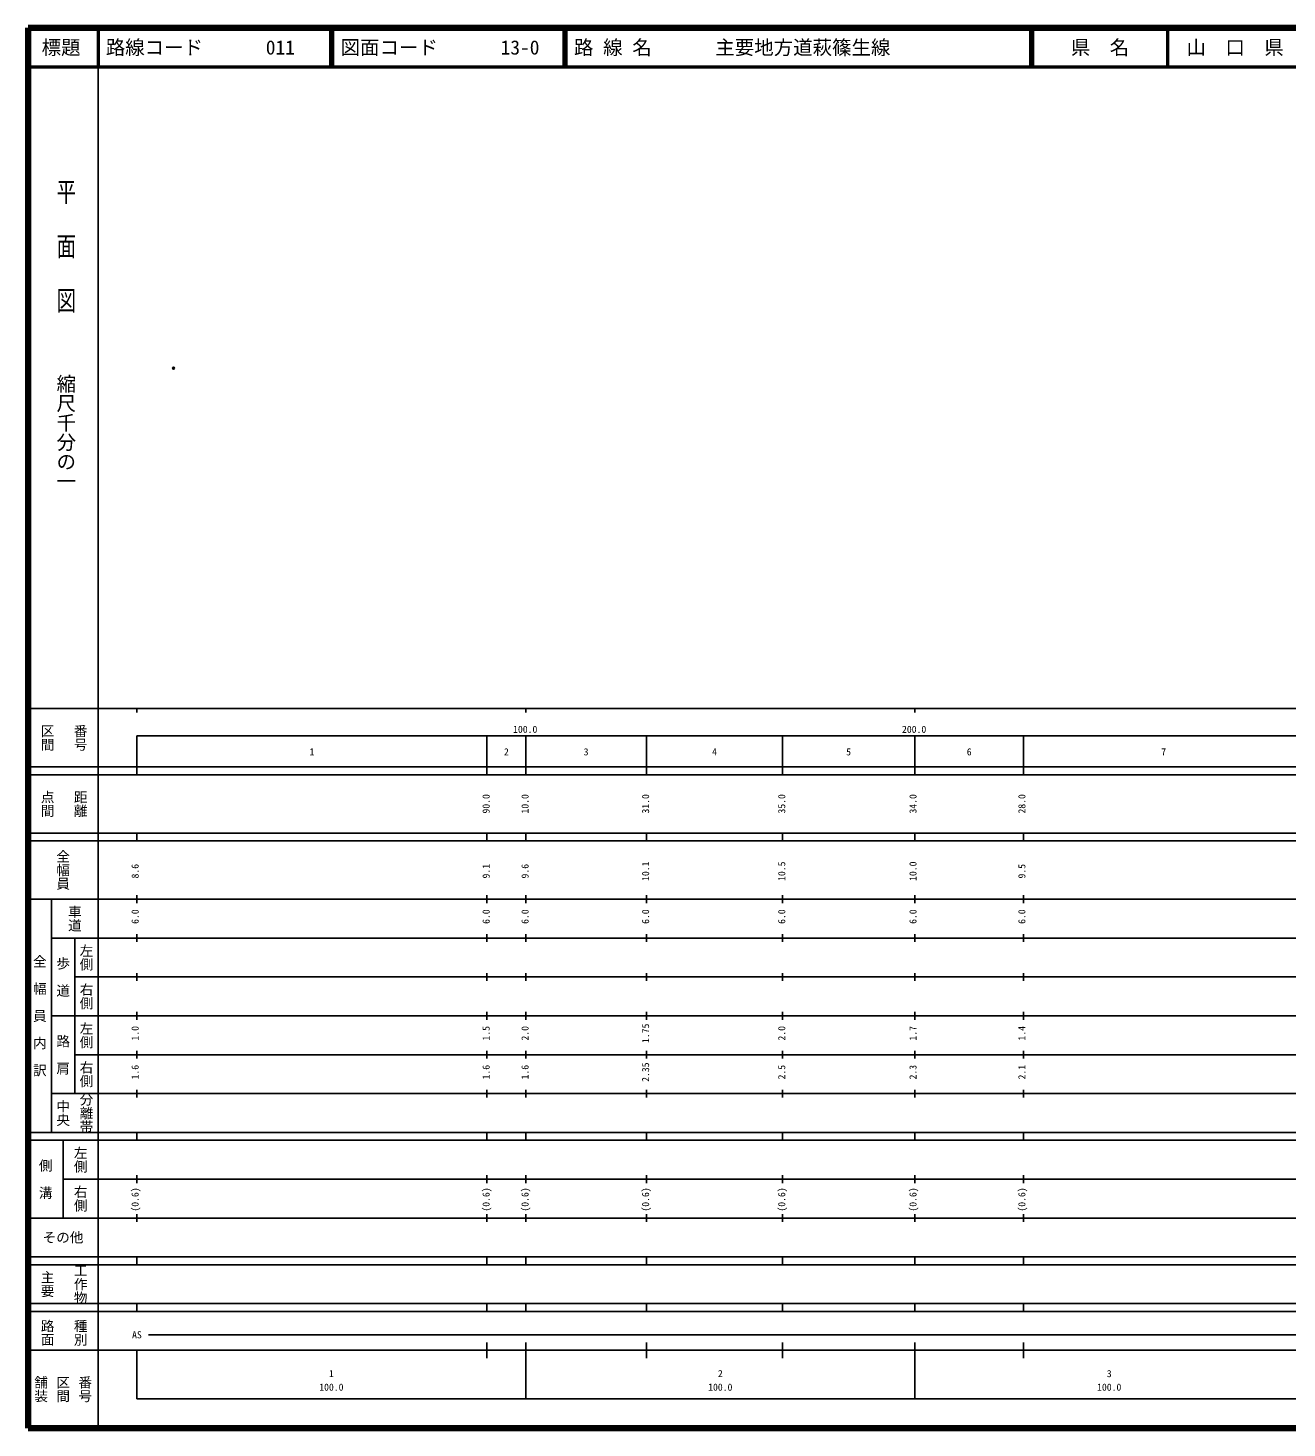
# Model space of a CAD drawing. Units: millimetres on the paper. Extents: x 40 to 680, y 20 to 380.
# Drawn here: x 40 to 363.7, y 20 to 380 of the extents above; entities that cross this region are included whole.
import ezdxf
from ezdxf.enums import TextEntityAlignment as Align

# ---------------------------------------------------------------- set-up
doc = ezdxf.new("R2010")
doc.units = ezdxf.units.MM
doc.header["$PDMODE"] = 32
doc.header["$PDSIZE"] = 0.5
doc.layers.add('M-OTRS', color=6, linetype='Continuous')
doc.layers.add('M-TTL-TXT', color=7, linetype='Continuous')
for name, color, linetype, lineweight in [('M-TTL', 2, 'Continuous', 140), ('M-TTL-BAND', 7, 'Continuous', 25), ('M-TTL-LINE', 7, 'Continuous', 50)]:
    doc.layers.add(name, color=color, linetype=linetype, lineweight=lineweight)
doc.styles.add('@ＭＳ ゴシック', font='')
doc.styles.add('ＭＳ ゴシック', font='')
doc.styles.get('@ＭＳ ゴシック').set_extended_font_data('@MS Gothic')
doc.styles.get('ＭＳ ゴシック').set_extended_font_data('MS Gothic')

msp = doc.modelspace()

# ---------------------------------------------------------------- linework, layer by layer
at = {"layer": 'M-OTRS'}
msp.add_point((77.428, 292.523), dxfattribs=at)
at = {"layer": 'M-TTL'}
for p, q in [((40, 380), (40, 20)), ((680, 380), (40, 380)), ((40, 20), (680, 20))]:
    msp.add_line(p, q, dxfattribs=at)
at = {"layer": 'M-TTL-BAND'}
for p, q in [((58, 370), (58, 20)), ((40, 205), (579, 205)), ((68, 205), (68, 204)), ((168, 205), (168, 204)), ((268, 205), (268, 204)), ((68, 198), (579, 198)), ((68, 198), (68, 188)), ((158, 188), (158, 198)), ((168, 188), (168, 198)), ((199, 188), (199, 198)), ((234, 188), (234, 198)), ((268, 188), (268, 198)), ((296, 188), (296, 198)), ((40, 190), (579, 190)), ((40, 188), (579, 188)), ((40, 173), (579, 173)), ((68, 171), (68, 173)), ((158, 171), (158, 173)), ((168, 171), (168, 173)), ((199, 171), (199, 173)), ((234, 171), (234, 173)), ((268, 171), (268, 173)), ((296, 171), (296, 173)), ((40, 171), (579, 171)), ((40, 156), (579, 156)), ((46, 96), (46, 156)), ((68, 155), (68, 157)), ((158, 155), (158, 157)), ((168, 155), (168, 157)), ((199, 155), (199, 157)), ((234, 155), (234, 157)), ((268, 155), (268, 157)), ((296, 155), (296, 157)), ((46, 146), (579, 146)), ((52, 146), (52, 106)), ((68, 145), (68, 147)), ((158, 145), (158, 147)), ((168, 145), (168, 147)), ((199, 145), (199, 147)), ((234, 145), (234, 147)), ((268, 145), (268, 147)), ((296, 145), (296, 147)), ((68, 135), (68, 137)), ((158, 135), (158, 137)), ((168, 135), (168, 137)), ((199, 135), (199, 137)), ((234, 135), (234, 137)), ((268, 135), (268, 137)), ((296, 135), (296, 137)), ((52, 136), (579, 136)), ((46, 126), (579, 126)), ((68, 125), (68, 127)), ((158, 125), (158, 127)), ((168, 125), (168, 127)), ((199, 125), (199, 127)), ((234, 125), (234, 127)), ((268, 125), (268, 127)), ((296, 125), (296, 127)), ((52, 116), (579, 116)), ((68, 115), (68, 117)), ((158, 115), (158, 117)), ((168, 115), (168, 117)), ((199, 115), (199, 117)), ((234, 115), (234, 117)), ((268, 115), (268, 117)), ((296, 115), (296, 117)), ((46, 106), (579, 106)), ((68, 105), (68, 107)), ((158, 105), (158, 107)), ((168, 105), (168, 107)), ((199, 105), (199, 107)), ((234, 105), (234, 107)), ((268, 105), (268, 107)), ((296, 105), (296, 107)), ((40, 96), (579, 96)), ((40, 94), (579, 94)), ((49, 94), (49, 74)), ((68, 94), (68, 96)), ((158, 94), (158, 96)), ((168, 94), (168, 96)), ((199, 94), (199, 96)), ((234, 94), (234, 96)), ((268, 94), (268, 96)), ((296, 94), (296, 96)), ((49, 84), (579, 84)), ((68, 83), (68, 85)), ((158, 83), (158, 85)), ((168, 83), (168, 85)), ((199, 83), (199, 85)), ((234, 83), (234, 85)), ((268, 83), (268, 85)), ((296, 83), (296, 85)), ((40, 74), (579, 74)), ((68, 73), (68, 75)), ((158, 73), (158, 75)), ((168, 73), (168, 75)), ((199, 73), (199, 75)), ((234, 73), (234, 75)), ((268, 73), (268, 75)), ((296, 73), (296, 75)), ((40, 64), (579, 64)), ((40, 62), (579, 62)), ((68, 62), (68, 64)), ((158, 62), (158, 64)), ((168, 62), (168, 64)), ((199, 62), (199, 64)), ((234, 62), (234, 64)), ((268, 62), (268, 64)), ((296, 62), (296, 64)), ((40, 52), (579, 52)), ((68, 50), (68, 52)), ((158, 50), (158, 52)), ((168, 50), (168, 52)), ((199, 50), (199, 52)), ((234, 50), (234, 52)), ((268, 50), (268, 52)), ((296, 50), (296, 52)), ((40, 50), (579, 50)), ((71, 44), (556, 44)), ((40, 40), (579, 40)), ((68, 40), (68, 27.5)), ((158, 38), (158, 42)), ((168, 27.5), (168, 42)), ((199, 38), (199, 42)), ((234, 38), (234, 42)), ((268, 27.5), (268, 42)), ((296, 38), (296, 42)), ((68, 27.5), (579, 27.5))]:
    msp.add_line(p, q, dxfattribs=at)
at = {"layer": 'M-TTL-LINE'}
for p, q in [((58, 380), (58, 370)), ((117.75, 380), (117.75, 370)), ((118.25, 380), (118.25, 370)), ((177.75, 380), (177.75, 370)), ((178.25, 380), (178.25, 370)), ((297.75, 380), (297.75, 370)), ((298.25, 380), (298.25, 370)), ((333, 380), (333, 370)), ((40, 370), (680, 370))]:
    msp.add_line(p, q, dxfattribs=at)

# ---------------------------------------------------------------- texts
at = {"layer": 'M-TTL-BAND', "style": '@ＭＳ ゴシック', "width": 1.4}
msp.add_text('平  面  図', height=3.666, rotation=270, dxfattribs=at).set_placement((49.777, 306.475), align=Align.MIDDLE_RIGHT)
at = {"layer": 'M-TTL-BAND', "style": '@ＭＳ ゴシック'}
msp.add_text('縮尺千分の一', height=3.666, rotation=270, dxfattribs=at).set_placement((49.777, 261.03), align=Align.MIDDLE_RIGHT)
for s, p in [('区間', (45, 197.5)), ('番号', (53.5, 197.5)), ('点間', (45, 180.5)), ('距離', (53.5, 180.5)), ('全幅員', (49, 163.5)), ('車道', (52, 151)), ('左側', (55, 141)), ('全\u3000幅\u3000員\u3000内\u3000訳', (43, 126)), ('歩\u3000道', (49, 136)), ('右側', (55, 131)), ('左側', (55, 121)), ('路\u3000肩', (49, 116)), ('右側', (55, 111)), ('分離帯', (55, 101)), ('中央', (49, 101)), ('左側', (53.5, 89)), ('側\u3000溝', (44.5, 84)), ('右側', (53.5, 79)), ('工作物', (53.5, 57)), ('主要', (45, 57)), ('路面', (45, 44.5)), ('種別', (53.5, 44.5)), ('舗装', (43.333, 30)), ('区間', (49, 30)), ('番号', (54.667, 30))]:
    msp.add_text(s, height=2.566, rotation=270, dxfattribs=at).set_placement(p, align=Align.MIDDLE_CENTER)
at = {"layer": 'M-TTL-BAND', "style": 'ＭＳ ゴシック'}
for s, p in [('100.0', (167.844, 198.195)), ('200.0', (267.844, 198.195)), ('1', (113, 192.405)), ('2', (163, 192.405)), ('3', (183.5, 192.405)), ('4', (216.5, 192.405)), ('5', (251, 192.405)), ('6', (282, 192.405)), ('7', (332, 192.405)), ('AS', (68, 42.5)), ('1', (118, 32.523)), ('2', (218, 32.523)), ('3', (318, 32.523)), ('100.0', (118, 29.033)), ('100.0', (218, 29.033)), ('100.0', (318, 29.033))]:
    msp.add_text(s, height=1.833, dxfattribs=at).set_placement(p, align=Align.BOTTOM_CENTER)
for s, p in [('90.0', (159.25, 180.5)), ('10.0', (169.25, 180.5)), ('31.0', (200.25, 180.5)), ('35.0', (235.25, 180.5)), ('34.0', (269, 180.5)), ('28.0', (297, 180.5)), ('8.6', (69, 163.174)), ('9.1', (159.25, 163.174)), ('9.6', (169.25, 163.174)), ('10.1', (200.25, 163.174)), ('10.5', (235.25, 163.174)), ('10.0', (269, 163.174)), ('9.5', (297, 163.174)), ('6.0', (69, 151.5)), ('6.0', (159.25, 151.5)), ('6.0', (169.25, 151.5)), ('6.0', (200.25, 151.5)), ('6.0', (235.25, 151.5)), ('6.0', (269, 151.5)), ('6.0', (297, 151.5)), ('1.0', (69, 121.5)), ('1.5', (159.25, 121.5)), ('2.0', (169.25, 121.5)), ('1.75', (200.25, 121.5)), ('2.0', (235.25, 121.5)), ('1.7', (269, 121.5)), ('1.4', (297, 121.5)), ('1.6', (69, 111.5)), ('1.6', (159.25, 111.5)), ('1.6', (169.25, 111.5)), ('2.35', (200.25, 111.5)), ('2.5', (235.25, 111.5)), ('2.3', (269, 111.5)), ('2.1', (297, 111.5)), ('(0.6)', (69, 78.764)), ('(0.6)', (159.25, 78.764)), ('(0.6)', (169.25, 78.764)), ('(0.6)', (200.25, 78.764)), ('(0.6)', (235.25, 78.764)), ('(0.6)', (269, 78.764)), ('(0.6)', (297, 78.764))]:
    msp.add_text(s, height=1.833, rotation=90, dxfattribs=at).set_placement(p, align=Align.BOTTOM_CENTER)
msp.add_text('その他', height=2.566, dxfattribs=at).set_placement((49, 69), align=Align.MIDDLE_CENTER)
at = {"layer": 'M-TTL-TXT', "style": 'ＭＳ ゴシック'}
for s, p in [('標題', (48.5, 375)), ('県\u3000名', (315.625, 375)), ('山\u3000口\u3000県', (350.375, 375))]:
    msp.add_text(s, height=3.666, dxfattribs=at).set_placement(p, align=Align.MIDDLE_CENTER)
for s, p in [('路線コード', (60, 375)), ('011', (101.142, 375)), ('図面コード', (120.38, 375)), ('13-0', (161.521, 375)), ('路 線 名', (180.38, 375)), ('主要地方道萩篠生線', (216.734, 375))]:
    msp.add_text(s, height=3.666, dxfattribs=at).set_placement(p, align=Align.MIDDLE_LEFT)

doc.saveas('drawing.dxf')
